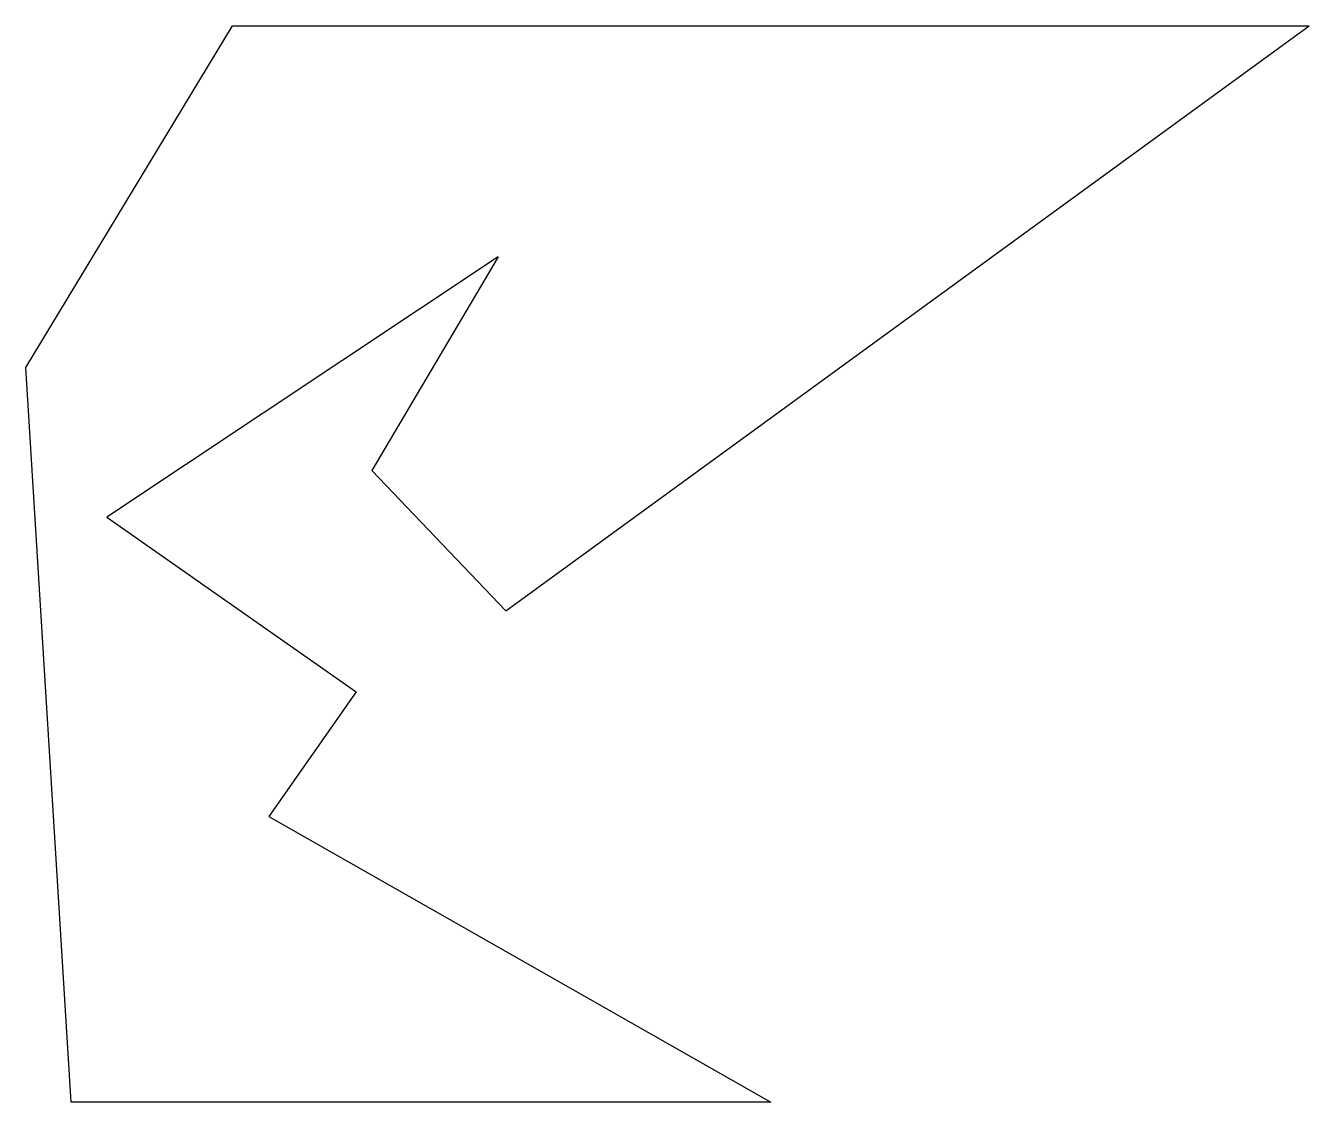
# Model space of a CAD drawing. Header units: millimetres. Extents: x -138 to 100, y -100 to 100.
import ezdxf

# ---------------------------------------------------------------- set-up
doc = ezdxf.new("R2010")
doc.units = ezdxf.units.MM
doc.layers.get('0').update_dxf_attribs({"linetype": 'CONTINUOUS', "lineweight": 25, "true_color": 0x000000})

msp = doc.modelspace()

# ---------------------------------------------------------------- linework, layer by layer
for p, q in [((-138.44, 36.51), (-100, 100)), ((-100, 100), (100, 100)), ((-49.24, -8.68), (100, 100)), ((-50.68, 57.07), (-123.39, 8.71)), ((-50.68, 57.07), (-74.15, 17.39)), ((-130, -100), (-138.44, 36.51)), ((-49.24, -8.68), (-74.15, 17.39)), ((-123.39, 8.71), (-77.05, -23.74)), ((-77.05, -23.74), (-93.27, -46.91)), ((-93.27, -46.91), (0, -100)), ((0, -100), (-130, -100))]:
    msp.add_line(p, q)

doc.saveas('drawing.dxf')
